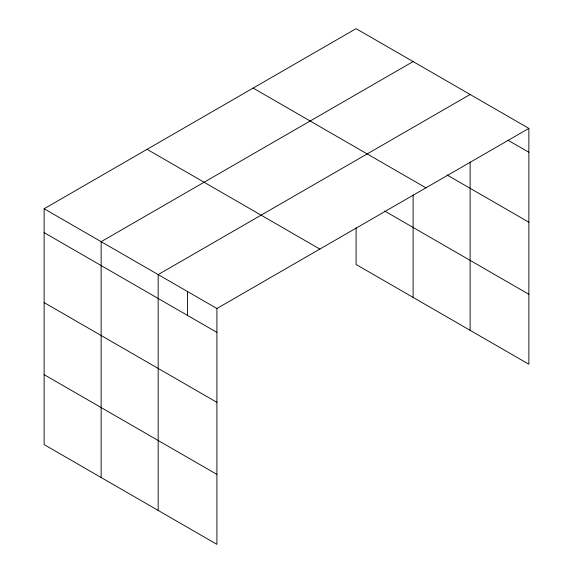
<?xml version="1.0" encoding="UTF-8"?>
<svg xmlns="http://www.w3.org/2000/svg" width="573" height="573" viewBox="0 0 573 573"><rect width="100%" height="100%" fill="white"/><g stroke="black" fill="none" stroke-linecap="round" stroke-linejoin="round"><path stroke-width="0.86" d="M44.128 208.758L216.909 308.51L216.909 544.35L44.128 444.598L44.128 208.758L356.091 28.65L528.872 128.402L528.872 364.242L356.091 264.49L356.091 227.768M413.112 61.569L101.149 241.677L101.149 477.517M470.125 94.488L158.162 274.596L158.162 510.436M216.909 308.51L528.872 128.402M508 140.227L528.872 152.282M447.012 174.966L528.872 222.224M253.144 88.084L425.925 187.837M384.605 211L528.872 294.293M147.075 149.324L319.856 249.076M44.128 232.638L216.909 332.39M44.128 302.587L216.909 402.339M44.128 374.649L216.909 474.401M470.125 162.08L470.125 330.327M413.112 194.942L413.112 297.408M187.536 291.557L187.536 315.429"/></g></svg>
